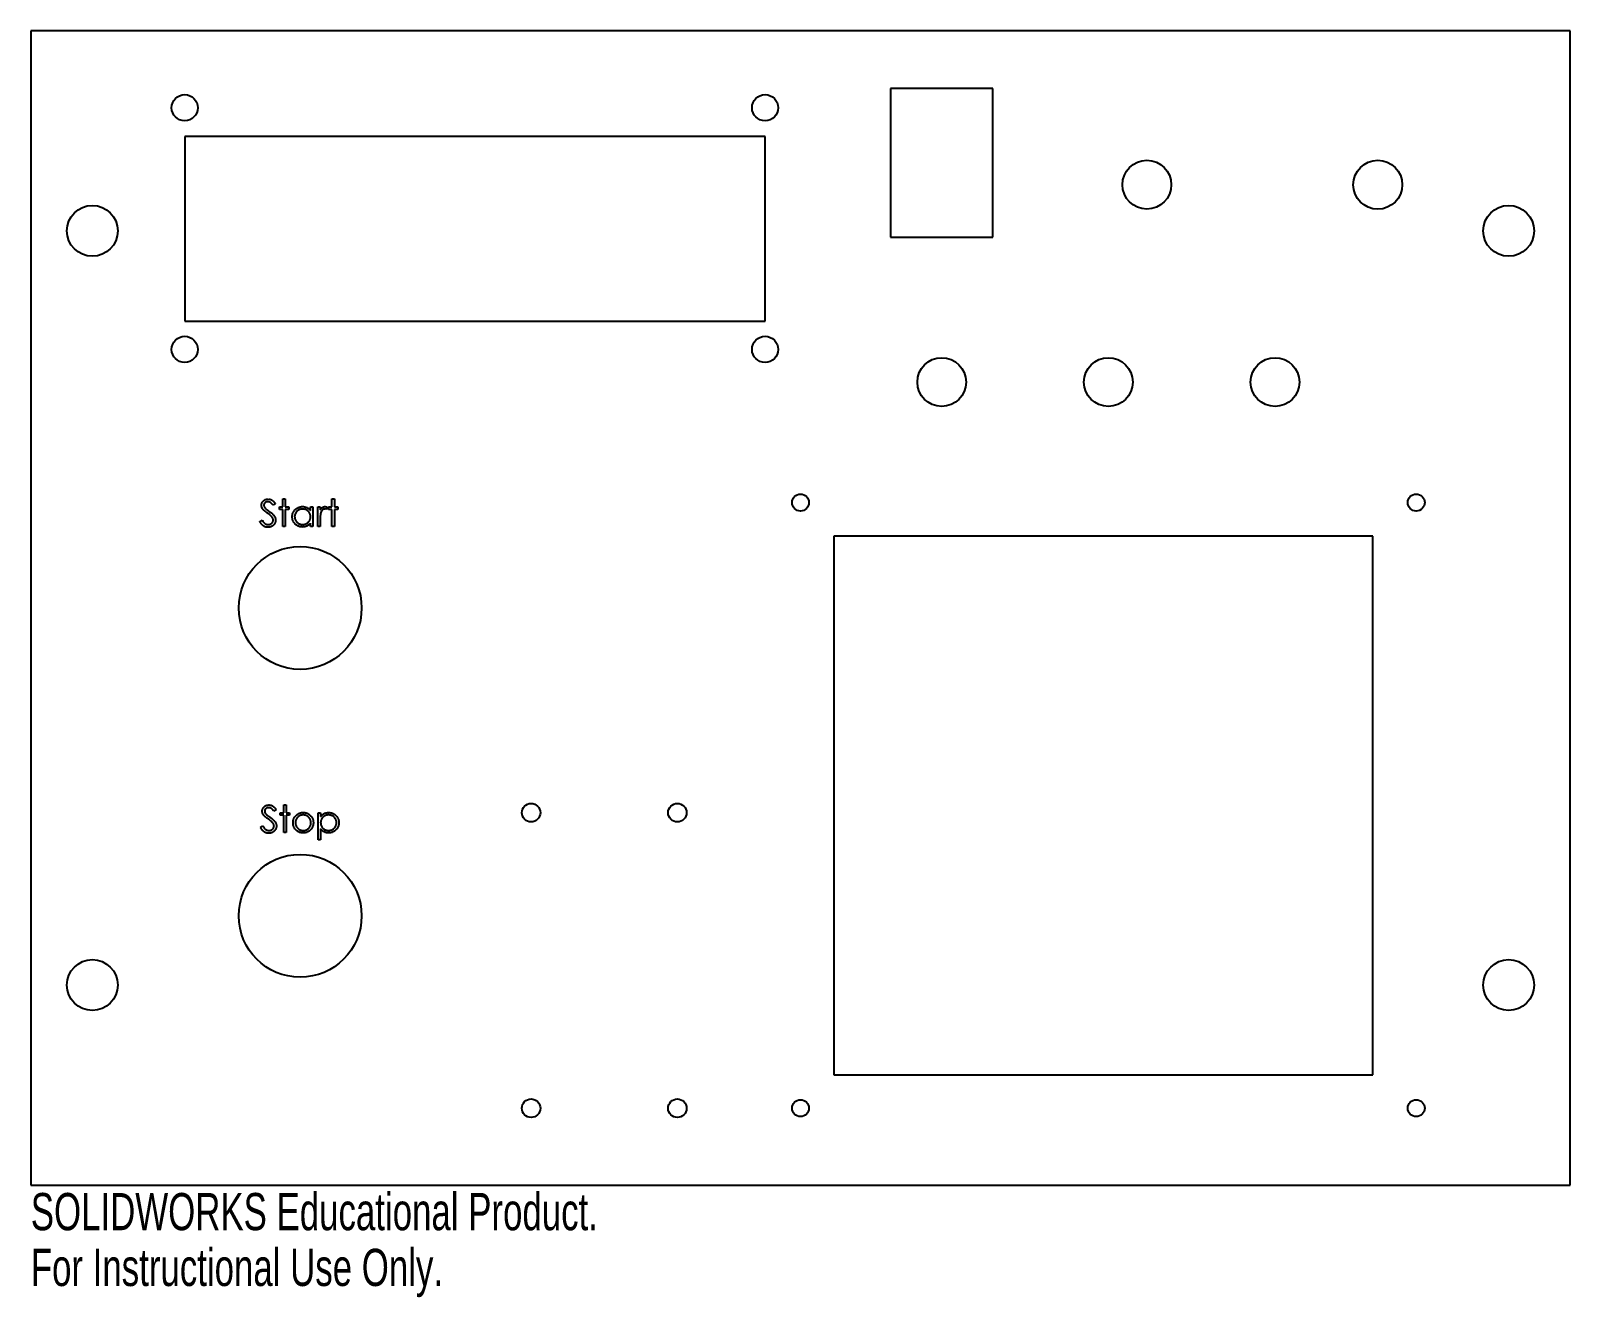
# Model space of a CAD drawing. Header units: millimetres. Extents: x 0 to 200, y -15 to 150.
import ezdxf

# ---------------------------------------------------------------- set-up
doc = ezdxf.new("R2010")
doc.units = ezdxf.units.MM
doc.styles.add('SLDTEXTSTYLE0', font='TXT', dxfattribs={"width": 0.7})

msp = doc.modelspace()

# ---------------------------------------------------------------- linework, layer by layer
at = {"color": 7, "linetype": 'Continuous', "lineweight": 25}
for p, q in [((200, 150), (0, 150)), ((0, 150), (0, 0)), ((200, 0), (200, 150)), ((111.7, 142.5), (111.7, 123.2)), ((125, 142.5), (111.7, 142.5)), ((125, 123.2), (125, 142.5)), ((20, 136.25), (20, 112.25)), ((95.4, 136.25), (20, 136.25)), ((95.4, 112.25), (95.4, 136.25)), ((111.7, 123.2), (125, 123.2)), ((20, 112.25), (95.4, 112.25)), ((31.77, 88.56), (31.48, 88.35)), ((32.31, 88.12), (32.75, 88.12)), ((32.31, 87.81), (32.31, 88.12)), ((32.75, 89.16), (33.07, 89.16)), ((32.75, 88.12), (32.75, 89.16)), ((33.07, 89.16), (33.07, 88.12)), ((33.07, 88.12), (33.52, 88.12)), ((33.52, 88.12), (33.52, 87.81)), ((36.34, 87.65), (36.34, 88.12)), ((36.34, 88.12), (36.66, 88.12)), ((36.66, 88.12), (36.66, 85.57)), ((37.29, 88.12), (37.6, 88.12)), ((37.29, 85.57), (37.29, 88.12)), ((37.6, 88.12), (37.6, 87.75)), ((38.5, 88.08), (38.33, 87.81)), ((38.68, 88.12), (39.13, 88.12)), ((38.68, 87.81), (38.68, 88.12)), ((39.13, 89.16), (39.44, 89.16)), ((39.13, 88.12), (39.13, 89.16)), ((39.44, 89.16), (39.44, 88.12)), ((39.44, 88.12), (39.89, 88.12)), ((39.89, 88.12), (39.89, 87.81)), ((29.75, 86.24), (30.04, 86.42)), ((32.75, 87.81), (32.31, 87.81)), ((32.75, 85.57), (32.75, 87.81)), ((33.07, 87.81), (33.07, 85.57)), ((33.52, 87.81), (33.07, 87.81)), ((36.34, 85.57), (36.34, 86.01)), ((37.6, 86.43), (37.6, 85.57)), ((39.13, 87.81), (38.68, 87.81)), ((39.13, 85.57), (39.13, 87.81)), ((39.44, 87.81), (39.44, 85.57)), ((39.89, 87.81), (39.44, 87.81)), ((33.07, 85.57), (32.75, 85.57)), ((36.66, 85.57), (36.34, 85.57)), ((37.6, 85.57), (37.29, 85.57)), ((39.44, 85.57), (39.13, 85.57)), ((174.35, 84.35), (104.35, 84.35)), ((104.35, 84.35), (104.35, 14.35)), ((174.35, 14.35), (174.35, 84.35)), ((31.87, 48.81), (31.58, 48.6)), ((32.41, 48.37), (32.86, 48.37)), ((32.41, 48.06), (32.41, 48.37)), ((32.86, 48.06), (32.41, 48.06)), ((32.86, 49.41), (33.17, 49.41)), ((32.86, 48.37), (32.86, 49.41)), ((32.86, 45.82), (32.86, 48.06)), ((33.17, 49.41), (33.17, 48.37)), ((33.17, 48.37), (33.62, 48.37)), ((33.17, 48.06), (33.17, 45.82)), ((33.62, 48.06), (33.17, 48.06)), ((33.62, 48.37), (33.62, 48.06)), ((37.34, 48.37), (37.66, 48.37)), ((37.34, 44.87), (37.34, 48.37)), ((37.66, 48.37), (37.66, 47.9)), ((29.85, 46.49), (30.14, 46.67)), ((37.66, 46.28), (37.66, 44.87)), ((33.17, 45.82), (32.86, 45.82)), ((37.66, 44.87), (37.34, 44.87)), ((104.35, 14.35), (174.35, 14.35)), ((0, 0), (200, 0))]:
    msp.add_line(p, q, dxfattribs=at)
for centre, radius in [((20, 140), 1.7), ((95.4, 140), 1.7), ((145, 130), 3.17), ((175, 130), 3.18), ((8, 124), 3.3), ((192, 124), 3.3), ((20, 108.6), 1.7), ((95.4, 108.6), 1.7), ((118.35, 104.35), 3.17), ((140, 104.35), 3.17), ((161.65, 104.35), 3.17), ((100, 88.7), 1.1), ((180, 88.7), 1.1), ((35, 75), 7.98), ((65, 48.4), 1.2), ((84, 48.4), 1.2), ((35, 35), 7.98), ((8, 26), 3.3), ((192, 26), 3.3), ((65, 10), 1.2), ((84, 10), 1.2), ((100, 10), 1.1), ((180, 10), 1.1)]:
    msp.add_circle(centre, radius, dxfattribs=at)
for points, knots in [([(29.97, 88.34), (29.97, 88.38), (29.98, 88.45), (30, 88.56), (30.03, 88.66), (30.08, 88.76), (30.14, 88.84), (30.22, 88.92), (30.3, 88.99), (30.4, 89.05), (30.5, 89.1), (30.61, 89.13), (30.72, 89.15), (30.8, 89.16), (30.84, 89.16)], [0, 0, 0, 0, 0.083785, 0.16578, 0.24628, 0.327461, 0.408797, 0.489715, 0.571376, 0.655523, 0.741019, 0.826547, 0.911989, 1, 1, 1, 1]), ([(30.17, 87.81), (30.15, 87.83), (30.12, 87.87), (30.08, 87.93), (30.05, 88), (30.02, 88.06), (30, 88.13), (29.98, 88.2), (29.97, 88.27), (29.97, 88.32), (29.97, 88.34)], [0, 0, 0, 0, 0.133507, 0.262559, 0.388264, 0.512667, 0.633722, 0.755394, 0.877553, 1, 1, 1, 1]), ([(30.8, 88.8), (30.76, 88.8), (30.69, 88.79), (30.6, 88.77), (30.51, 88.73), (30.43, 88.67), (30.37, 88.61), (30.32, 88.53), (30.29, 88.44), (30.29, 88.38), (30.29, 88.35)], [0, 0, 0, 0, 0.1430731, 0.275903, 0.4023709, 0.5284136, 0.6503564, 0.7658951, 0.8807741, 1, 1, 1, 1]), ([(30.29, 88.35), (30.29, 88.34), (30.29, 88.3), (30.3, 88.24), (30.31, 88.19), (30.34, 88.13), (30.37, 88.08), (30.41, 88.02), (30.46, 87.96), (30.5, 87.92), (30.52, 87.9)], [0, 0, 0, 0, 0.107285, 0.214746, 0.322939, 0.434116, 0.553412, 0.686073, 0.834256, 1, 1, 1, 1]), ([(31.48, 88.35), (31.47, 88.37), (31.43, 88.41), (31.38, 88.47), (31.34, 88.53), (31.29, 88.57), (31.25, 88.62), (31.2, 88.65), (31.16, 88.68), (31.11, 88.72), (31.05, 88.75), (30.97, 88.78), (30.89, 88.79), (30.83, 88.8), (30.8, 88.8)], [0, 0, 0, 0, 0.0984694, 0.1896291, 0.2741841, 0.3521832, 0.4231989, 0.4885509, 0.5484733, 0.6014402, 0.7011981, 0.7995918, 0.8985451, 1, 1, 1, 1]), ([(30.84, 89.16), (30.88, 89.16), (30.96, 89.15), (31.08, 89.13), (31.2, 89.09), (31.29, 89.04), (31.36, 88.99), (31.42, 88.95), (31.47, 88.9), (31.53, 88.85), (31.59, 88.79), (31.65, 88.72), (31.71, 88.64), (31.75, 88.59), (31.77, 88.56)], [0, 0, 0, 0, 0.1072328, 0.2132518, 0.3188304, 0.4267935, 0.483646, 0.5436038, 0.6083076, 0.6771268, 0.7506856, 0.8287134, 0.9121903, 1, 1, 1, 1]), ([(33.97, 86.85), (33.97, 86.9), (33.97, 86.98), (33.99, 87.11), (34.02, 87.24), (34.06, 87.36), (34.12, 87.47), (34.19, 87.58), (34.27, 87.69), (34.36, 87.78), (34.46, 87.87), (34.57, 87.95), (34.68, 88.02), (34.79, 88.07), (34.92, 88.12), (35.04, 88.15), (35.17, 88.17), (35.26, 88.17), (35.31, 88.17)], [0, 0, 0, 0, 0.063775, 0.126079, 0.186904, 0.247574, 0.308003, 0.369132, 0.432033, 0.496791, 0.561611, 0.624914, 0.686726, 0.748079, 0.809582, 0.871631, 0.934886, 1, 1, 1, 1]), ([(35.31, 88.17), (35.36, 88.17), (35.46, 88.17), (35.61, 88.14), (35.76, 88.1), (35.89, 88.05), (36.02, 87.98), (36.14, 87.89), (36.25, 87.78), (36.31, 87.69), (36.34, 87.65)], [0, 0, 0, 0, 0.129862, 0.254654, 0.376015, 0.495255, 0.614798, 0.738106, 0.865196, 1, 1, 1, 1]), ([(37.6, 87.75), (37.62, 87.78), (37.67, 87.85), (37.74, 87.94), (37.82, 88.01), (37.9, 88.07), (37.98, 88.11), (38.06, 88.15), (38.14, 88.17), (38.2, 88.17), (38.23, 88.17)], [0, 0, 0, 0, 0.160059, 0.306112, 0.438367, 0.560541, 0.675317, 0.786114, 0.892842, 1, 1, 1, 1]), ([(38.23, 88.17), (38.25, 88.17), (38.29, 88.17), (38.36, 88.15), (38.43, 88.12), (38.47, 88.1), (38.5, 88.08)], [0, 0, 0, 0, 0.225278, 0.463523, 0.720324, 1, 1, 1, 1]), ([(30.81, 85.48), (30.79, 85.48), (30.73, 85.48), (30.66, 85.49), (30.58, 85.5), (30.51, 85.52), (30.43, 85.54), (30.36, 85.57), (30.3, 85.61), (30.23, 85.65), (30.16, 85.7), (30.1, 85.76), (30.04, 85.82), (29.98, 85.89), (29.92, 85.97), (29.86, 86.05), (29.8, 86.14), (29.77, 86.21), (29.75, 86.24)], [0, 0, 0, 0, 0.057208, 0.113696, 0.169178, 0.224159, 0.27872, 0.333794, 0.389241, 0.445822, 0.503704, 0.564294, 0.627975, 0.695038, 0.765373, 0.839611, 0.917538, 1, 1, 1, 1]), ([(30.04, 86.42), (30.07, 86.37), (30.12, 86.28), (30.21, 86.17), (30.3, 86.06), (30.4, 85.98), (30.5, 85.92), (30.6, 85.87), (30.7, 85.84), (30.78, 85.84), (30.81, 85.84)], [0, 0, 0, 0, 0.159004, 0.304646, 0.438547, 0.562322, 0.677433, 0.786897, 0.893611, 1, 1, 1, 1]), ([(30.74, 87.33), (30.71, 87.36), (30.63, 87.41), (30.54, 87.48), (30.45, 87.55), (30.37, 87.61), (30.3, 87.67), (30.25, 87.72), (30.2, 87.76), (30.18, 87.79), (30.17, 87.81)], [0, 0, 0, 0, 0.1815353, 0.3470817, 0.4955678, 0.6283573, 0.7455197, 0.8458308, 0.9307818, 1, 1, 1, 1]), ([(30.52, 87.9), (30.53, 87.9), (30.54, 87.88), (30.58, 87.85), (30.62, 87.82), (30.67, 87.78), (30.74, 87.73), (30.81, 87.68), (30.9, 87.62), (30.96, 87.58), (30.99, 87.55)], [0, 0, 0, 0, 0.052594, 0.124952, 0.218094, 0.333502, 0.468789, 0.624938, 0.801683, 1, 1, 1, 1]), ([(31.37, 86.77), (31.36, 86.79), (31.32, 86.83), (31.27, 86.9), (31.2, 86.96), (31.13, 87.03), (31.04, 87.1), (30.95, 87.18), (30.85, 87.25), (30.78, 87.3), (30.74, 87.33)], [0, 0, 0, 0, 0.090279, 0.18953, 0.299198, 0.418926, 0.548376, 0.688136, 0.839084, 1, 1, 1, 1]), ([(30.81, 85.84), (30.84, 85.84), (30.9, 85.84), (30.99, 85.85), (31.08, 85.88), (31.16, 85.92), (31.24, 85.96), (31.31, 86.01), (31.37, 86.07), (31.41, 86.14), (31.45, 86.21), (31.48, 86.28), (31.49, 86.35), (31.5, 86.4), (31.5, 86.43)], [0, 0, 0, 0, 0.091264, 0.18093, 0.270088, 0.360156, 0.448343, 0.532666, 0.613834, 0.693982, 0.772716, 0.849335, 0.923967, 1, 1, 1, 1]), ([(31.81, 86.42), (31.81, 86.39), (31.81, 86.33), (31.8, 86.24), (31.77, 86.15), (31.74, 86.07), (31.7, 85.98), (31.65, 85.9), (31.59, 85.83), (31.52, 85.76), (31.45, 85.69), (31.37, 85.63), (31.29, 85.59), (31.2, 85.55), (31.11, 85.52), (31.01, 85.49), (30.91, 85.48), (30.85, 85.48), (30.81, 85.48)], [0, 0, 0, 0, 0.061484, 0.121775, 0.18092, 0.240256, 0.300114, 0.361146, 0.423501, 0.488669, 0.553954, 0.617581, 0.680238, 0.742187, 0.804663, 0.868259, 0.93302, 1, 1, 1, 1]), ([(30.99, 87.55), (31.03, 87.53), (31.1, 87.47), (31.2, 87.39), (31.3, 87.31), (31.38, 87.24), (31.46, 87.16), (31.53, 87.09), (31.59, 87.02), (31.65, 86.93), (31.72, 86.83), (31.77, 86.69), (31.81, 86.56), (31.81, 86.47), (31.81, 86.42)], [0, 0, 0, 0, 0.096972, 0.187773, 0.272396, 0.351321, 0.424335, 0.491909, 0.554233, 0.611268, 0.716348, 0.81454, 0.908495, 1, 1, 1, 1]), ([(31.5, 86.43), (31.5, 86.46), (31.49, 86.52), (31.47, 86.6), (31.43, 86.69), (31.39, 86.74), (31.37, 86.77)], [0, 0, 0, 0, 0.234723, 0.477158, 0.728556, 1, 1, 1, 1]), ([(35.3, 85.52), (35.25, 85.52), (35.17, 85.53), (35.03, 85.54), (34.91, 85.57), (34.79, 85.62), (34.67, 85.67), (34.56, 85.74), (34.45, 85.82), (34.36, 85.91), (34.26, 86.01), (34.18, 86.11), (34.12, 86.22), (34.06, 86.34), (34.02, 86.46), (33.99, 86.59), (33.97, 86.72), (33.97, 86.81), (33.97, 86.85)], [0, 0, 0, 0, 0.06462, 0.127433, 0.189004, 0.24993, 0.310668, 0.372329, 0.434939, 0.499576, 0.564191, 0.626735, 0.688109, 0.749294, 0.810331, 0.871901, 0.935046, 1, 1, 1, 1]), ([(35.31, 87.86), (35.27, 87.85), (35.18, 87.85), (35.04, 87.83), (34.92, 87.78), (34.8, 87.73), (34.68, 87.65), (34.58, 87.57), (34.49, 87.47), (34.42, 87.35), (34.36, 87.23), (34.31, 87.11), (34.28, 86.98), (34.28, 86.89), (34.28, 86.85)], [0, 0, 0, 0, 0.085921, 0.169593, 0.252476, 0.336244, 0.419505, 0.502036, 0.584775, 0.669846, 0.754185, 0.836658, 0.91801, 1, 1, 1, 1]), ([(34.28, 86.85), (34.28, 86.81), (34.29, 86.72), (34.31, 86.59), (34.36, 86.46), (34.42, 86.34), (34.5, 86.23), (34.58, 86.13), (34.69, 86.04), (34.8, 85.97), (34.92, 85.91), (35.05, 85.87), (35.18, 85.84), (35.27, 85.84), (35.31, 85.84)], [0, 0, 0, 0, 0.081589, 0.162859, 0.245484, 0.330807, 0.416493, 0.499893, 0.583048, 0.667158, 0.751312, 0.833785, 0.916256, 1, 1, 1, 1]), ([(36.34, 86.01), (36.31, 85.97), (36.24, 85.89), (36.12, 85.79), (36, 85.7), (35.87, 85.64), (35.74, 85.59), (35.6, 85.55), (35.45, 85.53), (35.35, 85.52), (35.3, 85.52)], [0, 0, 0, 0, 0.134298, 0.262085, 0.38627, 0.507165, 0.6273, 0.748145, 0.87237, 1, 1, 1, 1]), ([(36.34, 86.84), (36.34, 86.88), (36.34, 86.94), (36.33, 87.05), (36.3, 87.14), (36.27, 87.24), (36.23, 87.33), (36.18, 87.41), (36.12, 87.49), (36.05, 87.57), (35.97, 87.63), (35.89, 87.69), (35.81, 87.74), (35.72, 87.78), (35.62, 87.82), (35.52, 87.84), (35.42, 87.85), (35.35, 87.85), (35.31, 87.86)], [0, 0, 0, 0, 0.065634, 0.129188, 0.191219, 0.251913, 0.312507, 0.373494, 0.435152, 0.498741, 0.562095, 0.624187, 0.685476, 0.746097, 0.807612, 0.869967, 0.933951, 1, 1, 1, 1]), ([(35.31, 85.84), (35.36, 85.84), (35.45, 85.84), (35.58, 85.87), (35.71, 85.91), (35.83, 85.97), (35.95, 86.04), (36.05, 86.12), (36.14, 86.22), (36.21, 86.33), (36.27, 86.44), (36.31, 86.57), (36.34, 86.7), (36.34, 86.79), (36.34, 86.84)], [0, 0, 0, 0, 0.084802, 0.168664, 0.252552, 0.33824, 0.423103, 0.505556, 0.586176, 0.667136, 0.748499, 0.830452, 0.913456, 1, 1, 1, 1]), ([(37.66, 87.3), (37.65, 87.28), (37.64, 87.24), (37.63, 87.16), (37.62, 87.07), (37.61, 86.97), (37.61, 86.85), (37.6, 86.72), (37.6, 86.58), (37.6, 86.48), (37.6, 86.43)], [0, 0, 0, 0, 0.070855, 0.156938, 0.2586, 0.375891, 0.508166, 0.656238, 0.820177, 1, 1, 1, 1]), ([(38.17, 87.86), (38.14, 87.85), (38.09, 87.85), (38.01, 87.82), (37.94, 87.78), (37.88, 87.73), (37.84, 87.68), (37.8, 87.64), (37.78, 87.6), (37.75, 87.55), (37.72, 87.49), (37.7, 87.43), (37.68, 87.37), (37.66, 87.33), (37.66, 87.3)], [0, 0, 0, 0, 0.093807, 0.191338, 0.295191, 0.410312, 0.47193, 0.536425, 0.603119, 0.674118, 0.749332, 0.828283, 0.91204, 1, 1, 1, 1]), ([(38.33, 87.81), (38.31, 87.82), (38.28, 87.83), (38.24, 87.84), (38.2, 87.85), (38.18, 87.85), (38.17, 87.86)], [0, 0, 0, 0, 0.295139, 0.56023, 0.794983, 1, 1, 1, 1]), ([(30.07, 48.59), (30.07, 48.63), (30.08, 48.7), (30.1, 48.81), (30.13, 48.91), (30.18, 49), (30.24, 49.09), (30.32, 49.17), (30.4, 49.24), (30.5, 49.3), (30.6, 49.35), (30.71, 49.38), (30.82, 49.4), (30.9, 49.4), (30.94, 49.41)], [0, 0, 0, 0, 0.083785, 0.16578, 0.24628, 0.327461, 0.408797, 0.489715, 0.571376, 0.655523, 0.741019, 0.826547, 0.911989, 1, 1, 1, 1]), ([(30.27, 48.06), (30.25, 48.08), (30.22, 48.12), (30.18, 48.18), (30.15, 48.24), (30.12, 48.31), (30.1, 48.38), (30.08, 48.45), (30.07, 48.52), (30.07, 48.56), (30.07, 48.59)], [0, 0, 0, 0, 0.133507, 0.262559, 0.388264, 0.512667, 0.633722, 0.755394, 0.877553, 1, 1, 1, 1]), ([(30.84, 47.58), (30.81, 47.61), (30.74, 47.66), (30.64, 47.73), (30.55, 47.8), (30.47, 47.86), (30.41, 47.92), (30.35, 47.97), (30.3, 48.01), (30.28, 48.04), (30.27, 48.06)], [0, 0, 0, 0, 0.1815353, 0.3470817, 0.4955678, 0.6283573, 0.7455197, 0.8458308, 0.9307818, 1, 1, 1, 1]), ([(30.9, 49.05), (30.86, 49.05), (30.79, 49.04), (30.7, 49.02), (30.61, 48.98), (30.53, 48.92), (30.47, 48.85), (30.42, 48.78), (30.39, 48.69), (30.39, 48.63), (30.39, 48.6)], [0, 0, 0, 0, 0.143073, 0.275903, 0.402371, 0.528414, 0.650356, 0.765895, 0.880774, 1, 1, 1, 1]), ([(30.39, 48.6), (30.39, 48.58), (30.39, 48.55), (30.4, 48.49), (30.41, 48.44), (30.44, 48.38), (30.47, 48.33), (30.51, 48.27), (30.56, 48.21), (30.6, 48.17), (30.62, 48.15)], [0, 0, 0, 0, 0.107285, 0.214746, 0.322939, 0.434116, 0.553412, 0.686073, 0.834256, 1, 1, 1, 1]), ([(30.62, 48.15), (30.63, 48.14), (30.64, 48.13), (30.68, 48.1), (30.72, 48.07), (30.77, 48.03), (30.84, 47.98), (30.91, 47.93), (31, 47.87), (31.06, 47.83), (31.09, 47.8)], [0, 0, 0, 0, 0.052594, 0.124952, 0.218094, 0.333502, 0.468789, 0.624938, 0.801683, 1, 1, 1, 1]), ([(31.58, 48.6), (31.57, 48.62), (31.53, 48.66), (31.48, 48.72), (31.44, 48.78), (31.39, 48.82), (31.35, 48.87), (31.3, 48.9), (31.26, 48.93), (31.21, 48.97), (31.15, 49), (31.07, 49.03), (30.99, 49.04), (30.93, 49.05), (30.9, 49.05)], [0, 0, 0, 0, 0.098469, 0.189629, 0.274184, 0.352183, 0.423199, 0.488551, 0.548473, 0.60144, 0.701198, 0.799592, 0.898545, 1, 1, 1, 1]), ([(30.94, 49.41), (30.98, 49.4), (31.06, 49.4), (31.18, 49.38), (31.3, 49.34), (31.39, 49.29), (31.46, 49.24), (31.52, 49.2), (31.57, 49.15), (31.63, 49.1), (31.69, 49.04), (31.75, 48.97), (31.81, 48.89), (31.85, 48.84), (31.87, 48.81)], [0, 0, 0, 0, 0.107233, 0.213252, 0.31883, 0.426794, 0.483646, 0.543604, 0.608308, 0.677127, 0.750686, 0.828713, 0.91219, 1, 1, 1, 1]), ([(35.39, 48.1), (35.36, 48.1), (35.29, 48.1), (35.19, 48.09), (35.1, 48.06), (35, 48.03), (34.92, 47.99), (34.83, 47.94), (34.75, 47.88), (34.68, 47.81), (34.61, 47.73), (34.55, 47.65), (34.5, 47.57), (34.45, 47.48), (34.42, 47.38), (34.4, 47.29), (34.38, 47.19), (34.38, 47.12), (34.38, 47.09)], [0, 0, 0, 0, 0.063846, 0.126044, 0.187165, 0.247399, 0.30838, 0.36978, 0.432584, 0.497641, 0.562401, 0.625557, 0.687332, 0.748313, 0.809791, 0.871768, 0.934836, 1, 1, 1, 1]), ([(34.42, 47.99), (34.45, 48.03), (34.51, 48.1), (34.62, 48.18), (34.73, 48.25), (34.85, 48.31), (34.98, 48.36), (35.11, 48.39), (35.25, 48.42), (35.34, 48.42), (35.39, 48.42)], [0, 0, 0, 0, 0.128498, 0.252713, 0.374819, 0.496436, 0.617911, 0.741288, 0.8687, 1, 1, 1, 1]), ([(35.39, 48.42), (35.44, 48.42), (35.53, 48.42), (35.67, 48.39), (35.8, 48.36), (35.93, 48.32), (36.05, 48.25), (36.16, 48.18), (36.27, 48.1), (36.33, 48.03), (36.36, 48)], [0, 0, 0, 0, 0.131751, 0.258332, 0.382134, 0.503804, 0.624693, 0.746871, 0.871514, 1, 1, 1, 1]), ([(36.4, 47.09), (36.4, 47.12), (36.4, 47.19), (36.38, 47.29), (36.36, 47.38), (36.33, 47.48), (36.29, 47.57), (36.23, 47.65), (36.17, 47.73), (36.1, 47.81), (36.03, 47.88), (35.95, 47.94), (35.86, 47.99), (35.78, 48.03), (35.68, 48.06), (35.59, 48.09), (35.49, 48.1), (35.42, 48.1), (35.39, 48.1)], [0, 0, 0, 0, 0.065185, 0.128274, 0.19027, 0.251768, 0.312769, 0.374793, 0.43797, 0.503047, 0.568125, 0.63095, 0.692369, 0.752973, 0.813641, 0.874355, 0.936573, 1, 1, 1, 1]), ([(37.66, 47.9), (37.69, 47.94), (37.75, 48.03), (37.87, 48.13), (37.98, 48.23), (38.11, 48.3), (38.25, 48.35), (38.39, 48.39), (38.54, 48.41), (38.64, 48.42), (38.69, 48.42)], [0, 0, 0, 0, 0.13536, 0.263045, 0.386061, 0.505771, 0.625178, 0.746148, 0.870538, 1, 1, 1, 1]), ([(38.69, 48.1), (38.65, 48.1), (38.58, 48.1), (38.48, 48.09), (38.38, 48.07), (38.29, 48.03), (38.2, 47.99), (38.11, 47.94), (38.03, 47.88), (37.95, 47.81), (37.88, 47.74), (37.82, 47.66), (37.77, 47.58), (37.73, 47.49), (37.7, 47.39), (37.67, 47.3), (37.66, 47.19), (37.66, 47.12), (37.66, 47.09)], [0, 0, 0, 0, 0.0660441, 0.1300237, 0.1923741, 0.2538843, 0.3148961, 0.3758058, 0.4382422, 0.5015913, 0.5648808, 0.6265333, 0.6875158, 0.7481059, 0.8087955, 0.8708215, 0.9343711, 1, 1, 1, 1]), ([(38.69, 48.42), (38.74, 48.42), (38.83, 48.41), (38.96, 48.4), (39.08, 48.37), (39.21, 48.32), (39.32, 48.27), (39.43, 48.2), (39.54, 48.12), (39.64, 48.03), (39.73, 47.94), (39.81, 47.83), (39.88, 47.72), (39.94, 47.61), (39.98, 47.49), (40.01, 47.36), (40.03, 47.23), (40.03, 47.15), (40.03, 47.1)], [0, 0, 0, 0, 0.065081, 0.128636, 0.190653, 0.252125, 0.313446, 0.375227, 0.438498, 0.503285, 0.56801, 0.630879, 0.692154, 0.752552, 0.813191, 0.873985, 0.936258, 1, 1, 1, 1]), ([(39.72, 47.1), (39.72, 47.14), (39.72, 47.23), (39.69, 47.36), (39.65, 47.48), (39.58, 47.6), (39.51, 47.72), (39.42, 47.82), (39.32, 47.9), (39.21, 47.97), (39.08, 48.03), (38.96, 48.07), (38.82, 48.1), (38.73, 48.1), (38.69, 48.1)], [0, 0, 0, 0, 0.0819941, 0.1633493, 0.2458265, 0.3303672, 0.4151984, 0.4979409, 0.5804761, 0.66374, 0.7475128, 0.8303987, 0.9140755, 1, 1, 1, 1]), ([(30.91, 45.73), (30.89, 45.73), (30.83, 45.73), (30.76, 45.74), (30.68, 45.75), (30.61, 45.77), (30.53, 45.79), (30.46, 45.82), (30.4, 45.86), (30.33, 45.9), (30.26, 45.95), (30.2, 46.01), (30.14, 46.07), (30.08, 46.14), (30.02, 46.22), (29.96, 46.3), (29.9, 46.39), (29.87, 46.46), (29.85, 46.49)], [0, 0, 0, 0, 0.057208, 0.113696, 0.169178, 0.224159, 0.27872, 0.333794, 0.389241, 0.445822, 0.503704, 0.564294, 0.627975, 0.695038, 0.765373, 0.839611, 0.917538, 1, 1, 1, 1]), ([(30.14, 46.67), (30.17, 46.62), (30.23, 46.53), (30.31, 46.41), (30.4, 46.31), (30.5, 46.23), (30.6, 46.17), (30.7, 46.12), (30.81, 46.09), (30.88, 46.09), (30.91, 46.08)], [0, 0, 0, 0, 0.159004, 0.304646, 0.438547, 0.562322, 0.677433, 0.786897, 0.893611, 1, 1, 1, 1]), ([(31.47, 47.02), (31.46, 47.04), (31.43, 47.08), (31.37, 47.15), (31.3, 47.21), (31.23, 47.28), (31.14, 47.35), (31.05, 47.43), (30.95, 47.5), (30.88, 47.55), (30.84, 47.58)], [0, 0, 0, 0, 0.090279, 0.18953, 0.299198, 0.418926, 0.548376, 0.688136, 0.839084, 1, 1, 1, 1]), ([(30.91, 46.08), (30.94, 46.09), (31, 46.09), (31.09, 46.1), (31.18, 46.13), (31.26, 46.16), (31.34, 46.21), (31.41, 46.26), (31.47, 46.32), (31.52, 46.38), (31.55, 46.45), (31.58, 46.53), (31.6, 46.6), (31.6, 46.65), (31.6, 46.68)], [0, 0, 0, 0, 0.0912636, 0.1809303, 0.2700882, 0.3601561, 0.4483425, 0.5326658, 0.6138337, 0.6939815, 0.772716, 0.8493352, 0.9239673, 1, 1, 1, 1]), ([(31.91, 46.67), (31.91, 46.64), (31.91, 46.58), (31.9, 46.49), (31.87, 46.4), (31.84, 46.31), (31.8, 46.23), (31.75, 46.15), (31.69, 46.08), (31.62, 46.01), (31.55, 45.94), (31.47, 45.88), (31.39, 45.83), (31.3, 45.8), (31.21, 45.76), (31.11, 45.74), (31.01, 45.73), (30.95, 45.73), (30.91, 45.73)], [0, 0, 0, 0, 0.061484, 0.121775, 0.18092, 0.240256, 0.300114, 0.361146, 0.423501, 0.488669, 0.553954, 0.617581, 0.680238, 0.742187, 0.804663, 0.868259, 0.93302, 1, 1, 1, 1]), ([(31.09, 47.8), (31.13, 47.77), (31.2, 47.72), (31.3, 47.64), (31.4, 47.56), (31.49, 47.49), (31.56, 47.41), (31.63, 47.34), (31.69, 47.27), (31.75, 47.18), (31.82, 47.07), (31.87, 46.94), (31.91, 46.81), (31.91, 46.72), (31.91, 46.67)], [0, 0, 0, 0, 0.096972, 0.187773, 0.272396, 0.351321, 0.424335, 0.491909, 0.554233, 0.611268, 0.716348, 0.81454, 0.908495, 1, 1, 1, 1]), ([(31.6, 46.68), (31.6, 46.71), (31.59, 46.77), (31.57, 46.85), (31.53, 46.94), (31.49, 46.99), (31.47, 47.02)], [0, 0, 0, 0, 0.234723, 0.477158, 0.728556, 1, 1, 1, 1]), ([(34.07, 47.09), (34.07, 47.13), (34.07, 47.22), (34.09, 47.34), (34.11, 47.46), (34.15, 47.58), (34.2, 47.69), (34.26, 47.8), (34.33, 47.9), (34.39, 47.96), (34.42, 47.99)], [0, 0, 0, 0, 0.128919, 0.255238, 0.378679, 0.501088, 0.622714, 0.746241, 0.871589, 1, 1, 1, 1]), ([(35.39, 45.77), (35.34, 45.77), (35.25, 45.77), (35.11, 45.79), (34.98, 45.82), (34.86, 45.87), (34.74, 45.92), (34.63, 45.99), (34.53, 46.07), (34.44, 46.16), (34.35, 46.26), (34.27, 46.37), (34.21, 46.48), (34.16, 46.59), (34.12, 46.71), (34.09, 46.83), (34.07, 46.96), (34.07, 47.04), (34.07, 47.09)], [0, 0, 0, 0, 0.068742, 0.134635, 0.198324, 0.260825, 0.322714, 0.384555, 0.446913, 0.510958, 0.574931, 0.636685, 0.697483, 0.757134, 0.816966, 0.876818, 0.937663, 1, 1, 1, 1]), ([(34.38, 47.09), (34.38, 47.04), (34.39, 46.95), (34.41, 46.82), (34.46, 46.7), (34.51, 46.58), (34.59, 46.47), (34.67, 46.37), (34.77, 46.28), (34.88, 46.21), (35, 46.15), (35.13, 46.11), (35.26, 46.09), (35.35, 46.09), (35.39, 46.08)], [0, 0, 0, 0, 0.084733, 0.168179, 0.251488, 0.335841, 0.419834, 0.502345, 0.583649, 0.665931, 0.748717, 0.831047, 0.91441, 1, 1, 1, 1]), ([(36.71, 47.09), (36.71, 47.04), (36.71, 46.96), (36.69, 46.83), (36.66, 46.71), (36.62, 46.59), (36.57, 46.48), (36.51, 46.37), (36.43, 46.26), (36.35, 46.16), (36.25, 46.07), (36.15, 45.99), (36.04, 45.92), (35.92, 45.87), (35.8, 45.82), (35.67, 45.79), (35.53, 45.77), (35.44, 45.77), (35.39, 45.77)], [0, 0, 0, 0, 0.062416, 0.123337, 0.183265, 0.243172, 0.302898, 0.363774, 0.425605, 0.489659, 0.553785, 0.616222, 0.677854, 0.739517, 0.802097, 0.865866, 0.931508, 1, 1, 1, 1]), ([(35.39, 46.08), (35.44, 46.09), (35.53, 46.09), (35.66, 46.11), (35.78, 46.15), (35.9, 46.21), (36.01, 46.28), (36.11, 46.37), (36.19, 46.47), (36.27, 46.58), (36.33, 46.7), (36.37, 46.82), (36.4, 46.95), (36.4, 47.04), (36.4, 47.09)], [0, 0, 0, 0, 0.085606, 0.168983, 0.250908, 0.333708, 0.416005, 0.49766, 0.579893, 0.663902, 0.748466, 0.831791, 0.915252, 1, 1, 1, 1]), ([(36.36, 48), (36.39, 47.96), (36.45, 47.9), (36.52, 47.8), (36.58, 47.69), (36.63, 47.58), (36.67, 47.46), (36.69, 47.34), (36.71, 47.22), (36.71, 47.13), (36.71, 47.09)], [0, 0, 0, 0, 0.128157, 0.253834, 0.376506, 0.498534, 0.621368, 0.744565, 0.870634, 1, 1, 1, 1]), ([(37.66, 47.09), (37.66, 47.04), (37.66, 46.95), (37.69, 46.82), (37.73, 46.69), (37.79, 46.58), (37.86, 46.47), (37.95, 46.37), (38.05, 46.29), (38.17, 46.21), (38.29, 46.16), (38.42, 46.12), (38.56, 46.09), (38.65, 46.09), (38.69, 46.08)], [0, 0, 0, 0, 0.0864404, 0.169344, 0.2510607, 0.3323264, 0.4131893, 0.4942995, 0.5766539, 0.6617849, 0.7477649, 0.8319674, 0.9152994, 1, 1, 1, 1]), ([(38.7, 45.77), (38.65, 45.77), (38.55, 45.77), (38.4, 45.8), (38.26, 45.84), (38.13, 45.9), (38, 45.97), (37.88, 46.06), (37.76, 46.16), (37.69, 46.24), (37.66, 46.28)], [0, 0, 0, 0, 0.126841, 0.250548, 0.37123, 0.492116, 0.613401, 0.737997, 0.866132, 1, 1, 1, 1]), ([(38.69, 46.08), (38.74, 46.09), (38.83, 46.09), (38.96, 46.12), (39.08, 46.16), (39.2, 46.22), (39.31, 46.29), (39.42, 46.38), (39.51, 46.48), (39.58, 46.59), (39.64, 46.71), (39.69, 46.84), (39.72, 46.97), (39.72, 47.05), (39.72, 47.1)], [0, 0, 0, 0, 0.08342, 0.165574, 0.248159, 0.332033, 0.416257, 0.499525, 0.583039, 0.668596, 0.754035, 0.83692, 0.9183, 1, 1, 1, 1]), ([(40.03, 47.1), (40.03, 47.06), (40.03, 46.97), (40.01, 46.84), (39.98, 46.71), (39.94, 46.59), (39.88, 46.47), (39.82, 46.36), (39.74, 46.26), (39.65, 46.16), (39.55, 46.07), (39.44, 45.99), (39.33, 45.92), (39.21, 45.87), (39.09, 45.82), (38.97, 45.79), (38.83, 45.77), (38.75, 45.77), (38.7, 45.77)], [0, 0, 0, 0, 0.064921, 0.128034, 0.189574, 0.25058, 0.311733, 0.37325, 0.435763, 0.500346, 0.564949, 0.627528, 0.689157, 0.749865, 0.81076, 0.8723, 0.935413, 1, 1, 1, 1])]:
    msp.add_open_spline(points, degree=3, knots=knots, dxfattribs=at)

# ---------------------------------------------------------------- texts
at = {"color": 7, "linetype": 'Continuous', "char_height": 4.8336, "attachment_point": 1, "style": 'SLDTEXTSTYLE0'}
for s, insert in [('SOLIDWORKS Educational Product.', (0, -1.02)), ('For Instructional Use Only.', (0, -8.27))]:
    msp.add_mtext(s, dxfattribs=dict(at, insert=insert))

doc.saveas('drawing.dxf')
